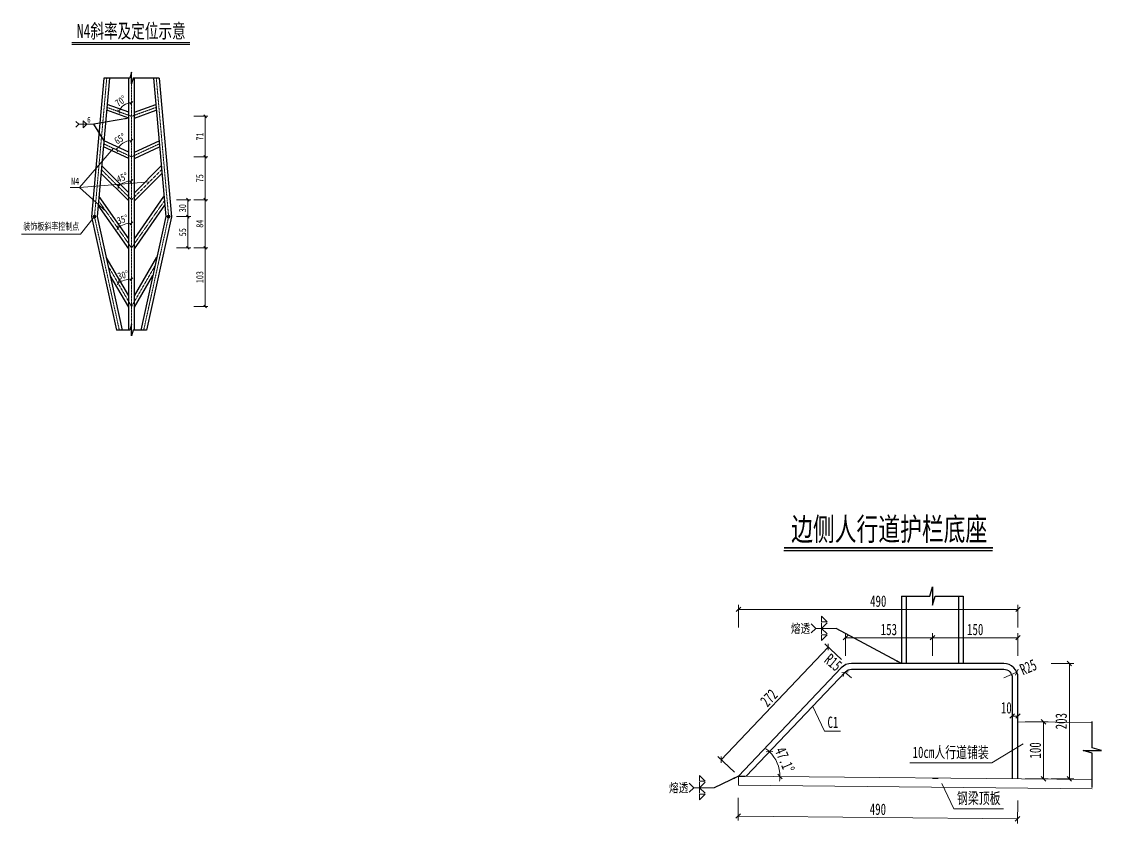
# Model space of a CAD drawing. Header units: millimetres. Extents: x -13368 to 383539, y -58537 to -26098.
# Drawn here: x 18110 to 20003, y -31403 to -29996 of the extents above; entities that cross this region are included whole.
import ezdxf
from ezdxf.enums import TextEntityAlignment as Align

# ---------------------------------------------------------------- set-up
doc = ezdxf.new("R2010")
doc.units = ezdxf.units.MM
doc.linetypes.add('DASHED', pattern=[0.75, 0.5, -0.25])
doc.layers.get('Defpoints').update_dxf_attribs({"color": 8})
for name, color, linetype, lineweight in [('Dim', 4, 'Continuous', 15), ('文字', 7, 'Continuous', 15), ('标注线及字体', 2, 'Continuous', 15), ('细实线', 4, 'Continuous', 15), ('虚线', 7, 'DASHED', 13), ('钢板粗线', 1, 'Continuous', 25), ('钢板细线', 6, 'Continuous', 15)]:
    doc.layers.add(name, color=color, linetype=linetype, lineweight=lineweight)
doc.layers.add('Text', color=8, linetype='Continuous')
doc.styles.add('111', font='', dxfattribs={"width": 0.7})
doc.styles.add('BM_Dim', font='', dxfattribs={"width": 0.85})
doc.styles.add('SMEDI', font='', dxfattribs={"width": 0.75})
doc.styles.get("Standard").update_dxf_attribs({"font": ''})
doc.styles.get('111').set_extended_font_data('仿宋_GB2312')
doc.styles.get('BM_Dim').set_extended_font_data('仿宋_GB2312')
doc.styles.get('SMEDI').set_extended_font_data('仿宋_GB2312')
doc.styles.get('Standard').set_extended_font_data('仿宋_GB2312')
doc.dimstyles.new('200', dxfattribs={"dimscale": 0, "dimtxt": 2.5, "dimasz": 1, "dimexe": 1, "dimexo": 1, "dimgap": 0.6, "dimtad": 1, "dimdec": 0, "dimdsep": 46, "dimtxsty": '111', "dimblk": 'OBLIQUE', "dimcen": 0, "dimclrd": 4, "dimclre": 4, "dimclrt": 4, "dimadec": 1, "dimazin": 2, "dimtfac": 1, "dimtdec": 0, "dimtix": 1, "dimtmove": 2, "dimatfit": 3, "dimfxl": 4, "dimfxlon": 1, "dimtolj": 1, "dimlwd": -1, "dimlwe": -1, "dimarcsym": 0})
doc.dimstyles.new('MSteel_1.0_1.0', dxfattribs={"dimtxt": 3, "dimasz": 1.2, "dimexe": 1, "dimexo": 1, "dimgap": 1, "dimtad": 3, "dimtoh": 1, "dimdec": 0, "dimzin": 0, "dimdsep": 46, "dimtxsty": 'Standard', "dimblk": 'ARCHTICK', "dimcen": 0.09, "dimclrd": 3, "dimclre": 3, "dimadec": 0, "dimazin": 0, "dimtfac": 1, "dimtdec": 4, "dimtofl": 0, "dimtmove": 0, "dimatfit": 3, "dimfxl": 1, "dimtolj": 1, "dimtzin": 0, "dimarcsym": 0})

# ---------------------------------------------------------------- blocks, each defined once
blk = doc.blocks.new('_Oblique')
at = {"color": 0, "linetype": 'ByBlock', "lineweight": -2}
blk.add_line((-0.5, -0.5), (0.5, 0.5), dxfattribs=at)
blk = doc.blocks.new('*D115')
at = {"layer": 'Defpoints', "color": 0, "transparency": 16777216}
for p in [(19854.9, -31137.2), (19831.9, -31147.1)]:
    blk.add_point(p, dxfattribs=at)
at = {"layer": '细实线', "color": 4, "transparency": 16777216}
for p, q in [((19854.9, -31137.2), (19831.9, -31147.1)), ((19831.9, -31147.1), (19854.9, -31137.2))]:
    blk.add_line(p, q, dxfattribs=at)
at = {"layer": '细实线', "color": 4, "transparency": 16777216, "xscale": 8, "yscale": 8, "zscale": 8, "rotation": 23.29352183684858}
blk.add_blockref('_Oblique', (19854.9, -31137.2), dxfattribs=at)
at = {"layer": '细实线', "color": 4, "transparency": 16777216, "insert": (19874.9, -31128.5), "char_height": 20, "attachment_point": 5, "rotation": 23.2935, "style": '111'}
blk.add_mtext('\\A1;R25', dxfattribs=at)
blk = doc.blocks.new('*D118')
at = {"layer": 'Defpoints', "color": 0, "transparency": 16777216}
for p in [(19516.5, -31176.5), (19436.6, -31301.1), (19366.9, -31319.6), (19380.6, -31319.8), (19791, -31323.9)]:
    blk.add_point(p, dxfattribs=at)
at = {"layer": '细实线', "color": 4, "transparency": 16777216}
for start, end in [(46.5014, 54.2653), (359.4263, 46.5014), (351.6624, 359.4263)]:
    blk.add_arc((19380.5, -31319.8), 59.1, start, end, dxfattribs=at)
at = {"layer": '细实线', "color": 4, "transparency": 16777216, "xscale": 8, "yscale": 8, "zscale": 8}
for p, rotation in [((19421.2, -31276.9), 316.5013952939466), ((19439.6, -31320.4), 89.426290839307)]:
    blk.add_blockref('_Oblique', p, dxfattribs=dict(at, rotation=rotation))
at = {"layer": '细实线', "color": 4, "transparency": 16777216, "insert": (19447.9, -31291.2), "char_height": 20, "attachment_point": 5, "rotation": 292.9638, "style": '111'}
blk.add_mtext('\\A1;47.1%%d', dxfattribs=at)
blk = doc.blocks.new('*D119')
at = {"layer": 'Defpoints', "color": 0, "transparency": 16777216}
for p in [(19706.9, -31076.8), (19554.4, -31122.1), (19706.9, -31122.1)]:
    blk.add_point(p, dxfattribs=at)
at = {"layer": '细实线', "color": 4, "transparency": 16777216}
for p, q in [((19554.4, -31108.8), (19554.4, -31068.8)), ((19554.4, -31076.8), (19706.9, -31076.8)), ((19706.9, -31108.8), (19706.9, -31068.8))]:
    blk.add_line(p, q, dxfattribs=at)
at = {"layer": '细实线', "color": 4, "transparency": 16777216, "xscale": 8, "yscale": 8, "zscale": 8, "rotation": 180}
blk.add_blockref('_Oblique', (19554.4, -31076.8), dxfattribs=at)
at = {"layer": '细实线', "color": 4, "transparency": 16777216, "xscale": 8, "yscale": 8, "zscale": 8}
blk.add_blockref('_Oblique', (19706.9, -31076.8), dxfattribs=at)
at = {"layer": '细实线', "color": 4, "transparency": 16777216, "insert": (19630.6, -31062.5), "char_height": 20, "attachment_point": 5, "style": '111'}
blk.add_mtext('\\A1;153', dxfattribs=at)
blk = doc.blocks.new('*D120')
at = {"layer": 'Defpoints', "color": 0, "transparency": 16777216}
for p in [(19554.4, -31122.1), (19336.6, -31290.9), (19366.9, -31319.6)]:
    blk.add_point(p, dxfattribs=at)
at = {"layer": '细实线', "color": 4, "transparency": 16777216}
for p, q in [((19524.1, -31093.3), (19336.6, -31290.9)), ((19547.3, -31115.3), (19518.3, -31087.8)), ((19359.8, -31312.9), (19330.8, -31285.4))]:
    blk.add_line(p, q, dxfattribs=at)
at = {"layer": '细实线', "color": 4, "transparency": 16777216, "xscale": 8, "yscale": 8, "zscale": 8}
for p, rotation in [((19524.1, -31093.3), 46.50139529394655), ((19336.6, -31290.9), 226.5013952939466)]:
    blk.add_blockref('_Oblique', p, dxfattribs=dict(at, rotation=rotation))
at = {"layer": '细实线', "color": 4, "transparency": 16777216, "insert": (19420.1, -31182.4), "char_height": 20, "attachment_point": 5, "rotation": 46.5014, "style": '111'}
blk.add_mtext('\\A1;272', dxfattribs=at)
blk = doc.blocks.new('*D121')
at = {"layer": 'Defpoints', "color": 0, "transparency": 16777216}
for p in [(19366.9, -31319.6), (19856.9, -31324.6), (19856.2, -31394.7)]:
    blk.add_point(p, dxfattribs=at)
at = {"layer": '细实线', "color": 4, "transparency": 16777216}
for p, q in [((19366.5, -31357.8), (19366.1, -31397.8)), ((19856.5, -31362.7), (19856.1, -31402.7)), ((19366.2, -31389.8), (19856.2, -31394.7))]:
    blk.add_line(p, q, dxfattribs=at)
at = {"layer": '细实线', "color": 4, "transparency": 16777216, "xscale": 8, "yscale": 8, "zscale": 8}
for p, rotation in [((19366.2, -31389.8), 179.4217718337213), ((19856.2, -31394.7), 359.4217718337213)]:
    blk.add_blockref('_Oblique', p, dxfattribs=dict(at, rotation=rotation))
at = {"layer": '细实线', "color": 4, "transparency": 16777216, "insert": (19611.3, -31377.9), "char_height": 20, "attachment_point": 5, "rotation": 359.4218, "style": '111'}
blk.add_mtext('\\A1;490', dxfattribs=at)
blk = doc.blocks.new('*D122')
at = {"layer": 'Defpoints', "color": 0, "transparency": 16777216}
for p in [(19798, -31122.1), (19856.9, -31324.6), (19947, -31324.6)]:
    blk.add_point(p, dxfattribs=at)
at = {"layer": '细实线', "color": 4, "transparency": 16777216}
for p, q in [((19915, -31122.1), (19955, -31122.1)), ((19947, -31122.1), (19947, -31324.6)), ((19915, -31324.6), (19955, -31324.6))]:
    blk.add_line(p, q, dxfattribs=at)
at = {"layer": '细实线', "color": 4, "transparency": 16777216, "xscale": 8, "yscale": 8, "zscale": 8}
for p, rotation in [((19947, -31122.1), 90), ((19947, -31324.6), 270)]:
    blk.add_blockref('_Oblique', p, dxfattribs=dict(at, rotation=rotation))
at = {"layer": '细实线', "color": 4, "transparency": 16777216, "insert": (19932.7, -31223.3), "char_height": 20, "attachment_point": 5, "rotation": 90, "style": '111'}
blk.add_mtext('\\A1;203', dxfattribs=at)
blk = doc.blocks.new('*D123')
at = {"layer": 'Defpoints', "color": 0, "transparency": 16777216}
for p in [(19856.9, -31224.6), (19901.7, -31224.6), (19856.9, -31324.6)]:
    blk.add_point(p, dxfattribs=at)
at = {"layer": '细实线', "color": 4, "transparency": 16777216}
for p, q in [((19869.7, -31224.6), (19909.7, -31224.6)), ((19901.7, -31324.6), (19901.7, -31224.6)), ((19869.7, -31324.6), (19909.7, -31324.6))]:
    blk.add_line(p, q, dxfattribs=at)
at = {"layer": '细实线', "color": 4, "transparency": 16777216, "xscale": 8, "yscale": 8, "zscale": 8}
for p, rotation in [((19901.7, -31224.6), 90), ((19901.7, -31324.6), 270)]:
    blk.add_blockref('_Oblique', p, dxfattribs=dict(at, rotation=rotation))
at = {"layer": '细实线', "color": 4, "transparency": 16777216, "insert": (19887.4, -31274.6), "char_height": 20, "attachment_point": 5, "rotation": 90, "style": '111'}
blk.add_mtext('\\A1;100', dxfattribs=at)
blk = doc.blocks.new('*D127')
at = {"layer": 'Defpoints', "color": 0, "transparency": 16777216}
for p in [(19856.9, -31027.1), (19366.9, -31319.6), (19856.9, -31320.3)]:
    blk.add_point(p, dxfattribs=at)
at = {"layer": '细实线', "color": 4, "transparency": 16777216}
for p, q in [((19366.9, -31059.1), (19366.9, -31019.1)), ((19366.9, -31027.1), (19856.9, -31027.1)), ((19856.9, -31059.1), (19856.9, -31019.1))]:
    blk.add_line(p, q, dxfattribs=at)
at = {"layer": '细实线', "color": 4, "transparency": 16777216, "xscale": 8, "yscale": 8, "zscale": 8, "rotation": 180}
blk.add_blockref('_Oblique', (19366.9, -31027.1), dxfattribs=at)
at = {"layer": '细实线', "color": 4, "transparency": 16777216, "xscale": 8, "yscale": 8, "zscale": 8}
blk.add_blockref('_Oblique', (19856.9, -31027.1), dxfattribs=at)
at = {"layer": '细实线', "color": 4, "transparency": 16777216, "insert": (19611.9, -31012.8), "char_height": 20, "attachment_point": 5, "style": '111'}
blk.add_mtext('\\A1;490', dxfattribs=at)
blk = doc.blocks.new('*D130')
at = {"layer": 'Defpoints', "color": 0, "transparency": 16777216}
for p in [(19846.9, -31199.2), (19856.9, -31199.2), (19856.9, -31214.3)]:
    blk.add_point(p, dxfattribs=at)
at = {"layer": '细实线', "color": 4, "transparency": 16777216}
for p, q in [((19846.9, -31207.2), (19846.9, -31222.3)), ((19846.9, -31214.3), (19856.9, -31214.3)), ((19856.9, -31207.2), (19856.9, -31222.3))]:
    blk.add_line(p, q, dxfattribs=at)
at = {"layer": '细实线', "color": 4, "transparency": 16777216, "xscale": 8, "yscale": 8, "zscale": 8, "rotation": 180}
blk.add_blockref('_Oblique', (19846.9, -31214.3), dxfattribs=at)
at = {"layer": '细实线', "color": 4, "transparency": 16777216, "xscale": 8, "yscale": 8, "zscale": 8}
blk.add_blockref('_Oblique', (19856.9, -31214.3), dxfattribs=at)
at = {"layer": '细实线', "color": 4, "transparency": 16777216, "insert": (19836.4, -31200), "char_height": 20, "attachment_point": 5, "style": '111'}
blk.add_mtext('\\A1;10', dxfattribs=at)
blk = doc.blocks.new('*D135')
at = {"layer": 'Defpoints', "color": 0, "transparency": 16777216}
for p in [(19553.6, -31137.5), (19565.1, -31147.1)]:
    blk.add_point(p, dxfattribs=at)
at = {"layer": '细实线', "color": 4, "transparency": 16777216}
for p, q in [((19553.6, -31137.5), (19565.1, -31147.1)), ((19565.1, -31147.1), (19553.6, -31137.5))]:
    blk.add_line(p, q, dxfattribs=at)
blk.add_arc((19565.1, -31147.1), 15, 136.5014, 171.2138, dxfattribs=at)
at = {"layer": '细实线', "color": 4, "transparency": 16777216, "xscale": 8, "yscale": 8, "zscale": 8, "rotation": 140.2817720411313}
blk.add_blockref('_Oblique', (19553.6, -31137.5), dxfattribs=at)
at = {"layer": '细实线', "color": 4, "transparency": 16777216, "insert": (19532.8, -31120.2), "char_height": 20, "attachment_point": 5, "rotation": 320.2818, "style": '111'}
blk.add_mtext('\\A1;R15', dxfattribs=at)
blk = doc.blocks.new('*D136')
at = {"layer": 'Defpoints', "color": 0, "transparency": 16777216}
for p in [(19706.9, -31076.8), (19706.9, -31122.1), (19856.9, -31160.7)]:
    blk.add_point(p, dxfattribs=at)
at = {"layer": '细实线', "color": 4, "transparency": 16777216}
for p, q in [((19706.9, -31108.8), (19706.9, -31068.8)), ((19856.9, -31076.8), (19706.9, -31076.8)), ((19856.9, -31108.8), (19856.9, -31068.8))]:
    blk.add_line(p, q, dxfattribs=at)
at = {"layer": '细实线', "color": 4, "transparency": 16777216, "xscale": 8, "yscale": 8, "zscale": 8, "rotation": 180}
blk.add_blockref('_Oblique', (19706.9, -31076.8), dxfattribs=at)
at = {"layer": '细实线', "color": 4, "transparency": 16777216, "xscale": 8, "yscale": 8, "zscale": 8}
blk.add_blockref('_Oblique', (19856.9, -31076.8), dxfattribs=at)
at = {"layer": '细实线', "color": 4, "transparency": 16777216, "insert": (19781.9, -31062.5), "char_height": 20, "attachment_point": 5, "style": '111'}
blk.add_mtext('\\A1;150', dxfattribs=at)
blk = doc.blocks.new('22')
at = {"layer": '细实线'}
blk.add_hatch(color=256, dxfattribs=at).paths.add_polyline_path([(5, 0, 1), (-5, 0, 1)])
blk.add_circle((0, 0), 5.04, dxfattribs=at)
blk = doc.blocks.new('*D237')
at = {"layer": 'Defpoints', "color": 0, "transparency": 16777216}
for p in [(18302.7, -30161.9), (18302.7, -30233), (18431.7, -30233)]:
    blk.add_point(p, dxfattribs=at)
at = {"layer": '细实线', "color": 4, "transparency": 16777216}
for p, q in [((18411.7, -30161.9), (18436.7, -30161.9)), ((18431.7, -30161.9), (18431.7, -30233)), ((18411.7, -30233), (18436.7, -30233))]:
    blk.add_line(p, q, dxfattribs=at)
at = {"layer": '细实线', "color": 4, "transparency": 16777216, "xscale": 5.000000000000001, "yscale": 5.000000000000001, "zscale": 5.000000000000001}
for p, rotation in [((18431.7, -30161.9), 90), ((18431.7, -30233), 270)]:
    blk.add_blockref('_Oblique', p, dxfattribs=dict(at, rotation=rotation))
at = {"layer": '细实线', "color": 4, "transparency": 16777216, "insert": (18422.4, -30197.4), "char_height": 12.5, "attachment_point": 5, "rotation": 90, "style": '111'}
blk.add_mtext('\\A1;71', dxfattribs=at)
blk = doc.blocks.new('*D232')
at = {"layer": 'Defpoints', "color": 0, "transparency": 16777216}
for p in [(18302.7, -30233), (18302.7, -30308.3), (18431.7, -30308.3)]:
    blk.add_point(p, dxfattribs=at)
at = {"layer": '细实线', "color": 4, "transparency": 16777216}
for p, q in [((18411.7, -30233), (18436.7, -30233)), ((18431.7, -30233), (18431.7, -30308.3)), ((18411.7, -30308.3), (18436.7, -30308.3))]:
    blk.add_line(p, q, dxfattribs=at)
at = {"layer": '细实线', "color": 4, "transparency": 16777216, "xscale": 5.000000000000001, "yscale": 5.000000000000001, "zscale": 5.000000000000001}
for p, rotation in [((18431.7, -30233), 90), ((18431.7, -30308.3), 270)]:
    blk.add_blockref('_Oblique', p, dxfattribs=dict(at, rotation=rotation))
at = {"layer": '细实线', "color": 4, "transparency": 16777216, "insert": (18422.4, -30270.6), "char_height": 12.5, "attachment_point": 5, "rotation": 90, "style": '111'}
blk.add_mtext('\\A1;75', dxfattribs=at)
blk = doc.blocks.new('*D233')
at = {"layer": 'Defpoints', "color": 0, "transparency": 16777216}
for p in [(18302.7, -30308.3), (18367.7, -30338), (18401.4, -30338)]:
    blk.add_point(p, dxfattribs=at)
at = {"layer": '细实线', "color": 4, "transparency": 16777216}
for p, q in [((18381.4, -30308.3), (18406.4, -30308.3)), ((18401.4, -30308.3), (18401.4, -30338)), ((18381.4, -30338), (18406.4, -30338))]:
    blk.add_line(p, q, dxfattribs=at)
at = {"layer": '细实线', "color": 4, "transparency": 16777216, "xscale": 5.000000000000001, "yscale": 5.000000000000001, "zscale": 5.000000000000001}
for p, rotation in [((18401.4, -30308.3), 90), ((18401.4, -30338), 270)]:
    blk.add_blockref('_Oblique', p, dxfattribs=dict(at, rotation=rotation))
at = {"layer": '细实线', "color": 4, "transparency": 16777216, "insert": (18392.2, -30323.1), "char_height": 12.5, "attachment_point": 5, "rotation": 90, "style": '111'}
blk.add_mtext('\\A1;30', dxfattribs=at)
blk = doc.blocks.new('*D234')
at = {"layer": 'Defpoints', "color": 0, "transparency": 16777216}
for p in [(18302.7, -30392.6), (18302.7, -30495.6), (18431.7, -30495.6)]:
    blk.add_point(p, dxfattribs=at)
at = {"layer": '细实线', "color": 4, "transparency": 16777216}
for p, q in [((18411.7, -30392.6), (18436.7, -30392.6)), ((18431.7, -30392.6), (18431.7, -30495.6)), ((18411.7, -30495.6), (18436.7, -30495.6))]:
    blk.add_line(p, q, dxfattribs=at)
at = {"layer": '细实线', "color": 4, "transparency": 16777216, "xscale": 5.000000000000001, "yscale": 5.000000000000001, "zscale": 5.000000000000001}
for p, rotation in [((18431.7, -30392.6), 90), ((18431.7, -30495.6), 270)]:
    blk.add_blockref('_Oblique', p, dxfattribs=dict(at, rotation=rotation))
at = {"layer": '细实线', "color": 4, "transparency": 16777216, "insert": (18422.4, -30444.1), "char_height": 12.5, "attachment_point": 5, "rotation": 90, "style": '111'}
blk.add_mtext('\\A1;103', dxfattribs=at)
blk = doc.blocks.new('*D235')
at = {"layer": 'Defpoints', "color": 0, "transparency": 16777216}
for p in [(18367.7, -30338), (18302.7, -30392.6), (18401.4, -30392.6)]:
    blk.add_point(p, dxfattribs=at)
at = {"layer": '细实线', "color": 4, "transparency": 16777216}
for p, q in [((18381.4, -30338), (18406.4, -30338)), ((18401.4, -30338), (18401.4, -30392.6)), ((18381.4, -30392.6), (18406.4, -30392.6))]:
    blk.add_line(p, q, dxfattribs=at)
at = {"layer": '细实线', "color": 4, "transparency": 16777216, "xscale": 5.000000000000001, "yscale": 5.000000000000001, "zscale": 5.000000000000001}
for p, rotation in [((18401.4, -30338), 90), ((18401.4, -30392.6), 270)]:
    blk.add_blockref('_Oblique', p, dxfattribs=dict(at, rotation=rotation))
at = {"layer": '细实线', "color": 4, "transparency": 16777216, "insert": (18392.2, -30365.3), "char_height": 12.5, "attachment_point": 5, "rotation": 90, "style": '111'}
blk.add_mtext('\\A1;55', dxfattribs=at)
blk = doc.blocks.new('*D236')
at = {"layer": 'Defpoints', "color": 0, "transparency": 16777216}
for p in [(18302.7, -30308.3), (18302.7, -30392.6), (18431.7, -30392.6)]:
    blk.add_point(p, dxfattribs=at)
at = {"layer": '细实线', "color": 4, "transparency": 16777216}
for p, q in [((18411.7, -30308.3), (18436.7, -30308.3)), ((18431.7, -30308.3), (18431.7, -30392.6)), ((18411.7, -30392.6), (18436.7, -30392.6))]:
    blk.add_line(p, q, dxfattribs=at)
at = {"layer": '细实线', "color": 4, "transparency": 16777216, "xscale": 5.000000000000001, "yscale": 5.000000000000001, "zscale": 5.000000000000001}
for p, rotation in [((18431.7, -30308.3), 90), ((18431.7, -30392.6), 270)]:
    blk.add_blockref('_Oblique', p, dxfattribs=dict(at, rotation=rotation))
at = {"layer": '细实线', "color": 4, "transparency": 16777216, "insert": (18422.4, -30350.4), "char_height": 12.5, "attachment_point": 5, "rotation": 90, "style": '111'}
blk.add_mtext('\\A1;84', dxfattribs=at)
blk = doc.blocks.new('*D238')
at = {"layer": 'Defpoints', "color": 0, "transparency": 16777216}
for p in [(18302.7, -30084.7), (18293.3, -30140.2), (18259.7, -30146.3), (18302.7, -30161.9), (18302.7, -30547.1)]:
    blk.add_point(p, dxfattribs=at)
at = {"layer": '细实线', "color": 4, "transparency": 16777216}
blk.add_arc((18302.7, -30161.9), 23.7, 90, 160, dxfattribs=at)
at = {"layer": '细实线', "color": 4, "transparency": 16777216, "xscale": 5.000000000000001, "yscale": 5.000000000000001, "zscale": 5.000000000000001}
blk.add_blockref('_Oblique', (18302.7, -30138.3), dxfattribs=at)
at = {"layer": '细实线', "color": 4, "transparency": 16777216, "xscale": 5.000000000000001, "yscale": 5.000000000000001, "zscale": 5.000000000000001, "rotation": 249.9999999995918}
blk.add_blockref('_Oblique', (18280.4, -30153.8), dxfattribs=at)
at = {"layer": '细实线', "color": 4, "transparency": 16777216, "insert": (18283.8, -30135), "char_height": 12.5, "attachment_point": 5, "rotation": 35, "style": '111'}
blk.add_mtext('\\A1;70°', dxfattribs=at)
blk = doc.blocks.new('*D239')
at = {"layer": 'Defpoints', "color": 0, "transparency": 16777216}
for p in [(18302.7, -30084.7), (18254, -30210.3), (18292.2, -30206.5), (18302.7, -30233), (18302.7, -30547.1)]:
    blk.add_point(p, dxfattribs=at)
at = {"layer": '细实线', "color": 4, "transparency": 16777216}
blk.add_arc((18302.7, -30233), 28.4, 90, 155, dxfattribs=at)
at = {"layer": '细实线', "color": 4, "transparency": 16777216, "xscale": 5.000000000000001, "yscale": 5.000000000000001, "zscale": 5.000000000000001}
blk.add_blockref('_Oblique', (18302.7, -30204.5), dxfattribs=at)
at = {"layer": '细实线', "color": 4, "transparency": 16777216, "xscale": 5.000000000000001, "yscale": 5.000000000000001, "zscale": 5.000000000000001, "rotation": 245.0000000003038}
blk.add_blockref('_Oblique', (18276.9, -30220.9), dxfattribs=at)
at = {"layer": '细实线', "color": 4, "transparency": 16777216, "insert": (18282.4, -30201.2), "char_height": 12.5, "attachment_point": 5, "rotation": 32.5, "style": '111'}
blk.add_mtext('\\A1;65°', dxfattribs=at)
blk = doc.blocks.new('*D240')
at = {"layer": 'Defpoints', "color": 0, "transparency": 16777216}
for p in [(18302.7, -30084.7), (18250, -30255.6), (18294.1, -30276.4), (18302.7, -30308.3), (18302.7, -30547.1)]:
    blk.add_point(p, dxfattribs=at)
at = {"layer": '细实线', "color": 4, "transparency": 16777216}
blk.add_arc((18302.7, -30308.3), 33, 90, 135, dxfattribs=at)
at = {"layer": '细实线', "color": 4, "transparency": 16777216, "xscale": 5.000000000000001, "yscale": 5.000000000000001, "zscale": 5.000000000000001}
blk.add_blockref('_Oblique', (18302.7, -30275.3), dxfattribs=at)
at = {"layer": '细实线', "color": 4, "transparency": 16777216, "xscale": 5.000000000000001, "yscale": 5.000000000000001, "zscale": 5.000000000000001, "rotation": 224.9999999996508}
blk.add_blockref('_Oblique', (18279.3, -30285), dxfattribs=at)
at = {"layer": '细实线', "color": 4, "transparency": 16777216, "insert": (18286.5, -30269.3), "char_height": 12.5, "attachment_point": 5, "rotation": 22.5, "style": '111'}
blk.add_mtext('\\A1;45°', dxfattribs=at)
blk = doc.blocks.new('*D241')
at = {"layer": 'Defpoints', "color": 0, "transparency": 16777216}
for p in [(18302.7, -30084.7), (18245.1, -30310.4), (18294, -30350.5), (18302.7, -30392.6), (18302.7, -30547.1)]:
    blk.add_point(p, dxfattribs=at)
at = {"layer": '细实线', "color": 4, "transparency": 16777216}
blk.add_arc((18302.7, -30392.6), 43, 90, 125, dxfattribs=at)
at = {"layer": '细实线', "color": 4, "transparency": 16777216, "xscale": 5.000000000000001, "yscale": 5.000000000000001, "zscale": 5.000000000000001}
for p, rotation in [((18302.7, -30349.6), 359.9999999999997), ((18278, -30357.4), 215.0000000003853)]:
    blk.add_blockref('_Oblique', p, dxfattribs=dict(at, rotation=rotation))
at = {"layer": '细实线', "color": 4, "transparency": 16777216, "insert": (18287, -30342.8), "char_height": 12.5, "attachment_point": 5, "rotation": 17.5, "style": '111'}
blk.add_mtext('\\A1;35°', dxfattribs=at)
blk = doc.blocks.new('*D242')
at = {"layer": 'Defpoints', "color": 0, "transparency": 16777216}
for p in [(18302.7, -30084.7), (18261.8, -30424.9), (18294.4, -30448.5), (18302.7, -30495.6), (18302.7, -30547.1)]:
    blk.add_point(p, dxfattribs=at)
at = {"layer": '细实线', "color": 4, "transparency": 16777216}
blk.add_arc((18302.7, -30495.6), 47.8, 90, 120, dxfattribs=at)
at = {"layer": '细实线', "color": 4, "transparency": 16777216, "xscale": 5.000000000000001, "yscale": 5.000000000000001, "zscale": 5.000000000000001}
for p, rotation in [((18278.8, -30454.2), 210.0000000008724), ((18302.7, -30447.8), 359.9999999999999)]:
    blk.add_blockref('_Oblique', p, dxfattribs=dict(at, rotation=rotation))
at = {"layer": '细实线', "color": 4, "transparency": 16777216, "insert": (18287.9, -30440.5), "char_height": 12.5, "attachment_point": 5, "rotation": 15, "style": '111'}
blk.add_mtext('\\A1;30°', dxfattribs=at)
blk = doc.blocks.new('_ArchTick')
at = {"color": 0, "linetype": 'ByBlock', "const_width": 0.15}
blk.add_lwpolyline([(-0.5, -0.5), (0.5, 0.5)], dxfattribs=at)
blk = doc.blocks.new('角焊缝1')
at = {"layer": 'Dim', "color": 8}
blk.add_line((-3101.17, 370.22), (-3106.48, 370.22), dxfattribs=at)
blk.add_lwpolyline([(-3107.48, 369.22), (-3106.48, 370.22), (-3107.48, 371.22)], dxfattribs=at)
blk.add_lwpolyline([(-3104.91, 371.45), (-3104.91, 368.99), (-3103.68, 370.22)], close=True, dxfattribs=at)
blk = doc.blocks.new('全融透2')
at = {"layer": 'Dim', "color": 8}
blk.add_line((0, 0), (-4.48, 0), dxfattribs=at)
for points in [[(-3.23, 2.65), (-3.23, 1.41), (-2, 1.41)], [(-3.23, -2.65), (-3.23, -1.41), (-2, -1.41)]]:
    blk.add_lwpolyline(points, close=True, dxfattribs=at)
for points in [[(-5.48, 1), (-4.48, 0), (-5.48, -1)], [(-2, 1.21), (-3.23, 0), (-3.23, 1.21)], [(-2, -1.21), (-3.23, 0), (-3.23, -1.21)]]:
    blk.add_lwpolyline(points, dxfattribs=at)
at = {"layer": 'Text', "color": 8, "style": 'SMEDI', "width": 0.75}
blk.add_text('熔透', height=2, dxfattribs=at).set_placement((-9.92, 0), align=Align.MIDDLE_LEFT)

msp = doc.modelspace()

# ---------------------------------------------------------------- linework, layer by layer
at = {"color": 4}
for p, q in [((18197.8, -30035.6), (18405, -30035.6)), ((19446.5, -30924), (19812.1, -30924))]:
    msp.add_line(p, q, dxfattribs=at)
at = {"color": 6}
for points, const_width in [([(18197.8, -30032.6), (18405, -30032.6)], 1.8), ([(19446.6, -30919.2), (19812.9, -30919.2)], 2.88)]:
    msp.add_lwpolyline(points, dxfattribs=dict(at, const_width=const_width))
at = {"color": 4}
for points in [[(18351.1, -30094.7), (18305.7, -30094.7), (18302.7, -30104.7), (18302.7, -30084.7), (18299.7, -30094.7), (18295.7, -30094.7), (18254.2, -30094.7)], [(18329.2, -30537.1), (18305.7, -30537.1), (18302.7, -30547.1), (18302.7, -30527.1), (18299.7, -30537.1), (18295.7, -30537.1), (18276.2, -30537.1)], [(19652.9, -31003.8), (19702.1, -31003.8), (19706.9, -30987.8), (19706.9, -31019.8), (19711.7, -31003.8), (19718.1, -31003.8), (19760.9, -31003.8)], [(19987.2, -31339.9), (19987.2, -31279.7), (19971.2, -31274.9), (20003.2, -31274.9), (19987.2, -31270.1), (19987.2, -31263.7), (19987.2, -31223.9)]]:
    msp.add_lwpolyline(points, dxfattribs=at)
at = {"layer": '细实线'}
for p, q in [((18211.6, -30286.6), (18270.9, -30218.1)), ((18211.6, -30286.6), (18195.3, -30286.6)), ((18211.6, -30286.6), (18334.3, -30276.7)), ((18211.6, -30286.6), (18258.1, -30328.9)), ((18213.2, -30368.5), (18237.7, -30338)), ((18213.2, -30368.5), (18109.9, -30368.5)), ((19660.9, -31122.1), (19752.9, -31122.1)), ((19517.7, -31241.1), (19496.9, -31196.3)), ((19517.7, -31241.1), (19545.7, -31241.1)), ((19810.9, -31296.6), (19865.8, -31263.2)), ((19667.3, -31296.6), (19810.9, -31296.6)), ((19744.2, -31377.2), (19723.3, -31332.4)), ((19744.2, -31377.2), (19831.8, -31377.2))]:
    msp.add_line(p, q, dxfattribs=at)
at = {"layer": '虚线', "color": 8}
for p, q in [((18302.7, -30547.1), (18302.7, -30084.7)), ((18302.7, -30161.9), (18259.7, -30146.3)), ((18302.7, -30161.9), (18345.7, -30146.3)), ((18302.7, -30233), (18254, -30210.3)), ((18302.7, -30233), (18351.3, -30210.3)), ((18302.7, -30308.3), (18250, -30255.6)), ((18302.7, -30308.3), (18355.4, -30255.6)), ((18302.7, -30392.6), (18245.1, -30310.4)), ((18302.7, -30392.6), (18360.2, -30310.4)), ((18302.7, -30495.6), (18261.8, -30424.9)), ((18302.7, -30495.6), (18343.5, -30424.9))]:
    msp.add_line(p, q, dxfattribs=at)
for points in [[(18259.2, -30094.7), (18237.7, -30338), (18281.3, -30537.1)], [(18346.1, -30094.7), (18367.7, -30338), (18324, -30537.1)]]:
    msp.add_lwpolyline(points, dxfattribs=at)
at = {"layer": '钢板粗线'}
for p, q in [((18297.7, -30537.1), (18297.7, -30094.7)), ((18307.7, -30537.1), (18307.7, -30094.7)), ((18297.7, -30165.4), (18259.2, -30151.4)), ((18297.7, -30154.8), (18260.1, -30141.1)), ((18307.7, -30154.8), (18345.2, -30141.1)), ((18307.7, -30165.4), (18346.1, -30151.4)), ((18297.7, -30236.1), (18253.5, -30215.6)), ((18297.7, -30225.1), (18254.5, -30205)), ((18307.7, -30225.1), (18350.9, -30205)), ((18307.7, -30236.1), (18351.8, -30215.6)), ((18297.7, -30296.2), (18250.6, -30249.1)), ((18307.7, -30296.2), (18354.8, -30249.1)), ((18297.7, -30310.4), (18249.4, -30262.1)), ((18307.7, -30310.4), (18355.9, -30262.1)), ((18297.7, -30376.7), (18245.8, -30302.7)), ((18307.7, -30376.7), (18359.5, -30302.7)), ((18297.7, -30394.2), (18244.4, -30318.1)), ((18307.7, -30394.2), (18360.9, -30318.1)), ((18297.7, -30477), (18258.3, -30408.8)), ((18307.7, -30477), (18347, -30408.8)), ((18297.7, -30497), (18265.4, -30441)), ((18307.7, -30497), (18340, -30441)), ((19652.9, -31003.8), (19652.9, -31122.1)), ((19660.9, -31003.8), (19660.9, -31122.1)), ((19752.9, -31003.8), (19752.9, -31122.1)), ((19760.9, -31003.8), (19760.9, -31122.1)), ((19366.9, -31319.6), (19378.3, -31319.8)), ((19707, -31323.1), (19717, -31323.2))]:
    msp.add_line(p, q, dxfattribs=at)
for points in [[(18254.2, -30094.7), (18232.6, -30338.3), (18276.2, -30537.1)], [(18264.3, -30094.7), (18242.7, -30337.6), (18286.4, -30537.1)], [(18341.1, -30094.7), (18362.6, -30337.6), (18318.9, -30537.1)], [(18351.1, -30094.7), (18372.7, -30338.3), (18329.2, -30537.1)]]:
    msp.add_lwpolyline(points, dxfattribs=at)
for points in [[(19856.9, -31324.6), (19856.9, -31147.1, 0.414214), (19831.9, -31122.1), (19565.1, -31122.1, 0.205732), (19547, -31129.8), (19366.9, -31319.6)], [(19380.5, -31319.8), (19554.3, -31136.7, -0.205732), (19565.1, -31132.1), (19831.9, -31132.1, -0.414214), (19846.9, -31147.1), (19846.9, -31324.5)]]:
    msp.add_lwpolyline(points, format="xyb", dxfattribs=at)
at = {"layer": '钢板细线'}
msp.add_line((19366.9, -31319.6), (19366.9, -31335.6), dxfattribs=at)
for points in [[(19856.9, -31224.6), (19987.2, -31225.9)], [(19366.9, -31319.6), (19987.2, -31325.9)], [(19366.9, -31335.6), (19987.2, -31341.9)]]:
    msp.add_lwpolyline(points, dxfattribs=at)

# ---------------------------------------------------------------- block references
at = {"layer": '细实线'}
for name, p, xscale, yscale, zscale in [('角焊缝1', (33742.5, -32027), 5, 5, 5), ('22', (18237.7, -30337.9), 0.5, 0.5, 0.5), ('22', (18367.7, -30338), 0.5, 0.5, 0.5), ('全融透2', (19538.3, -31060.5), 7.999999999999931, 7.999999999999931, 7.999999999999931), ('全融透2', (19324.5, -31340.1), 7.999999999999931, 7.999999999999931, 7.999999999999931)]:
    msp.add_blockref(name, p, dxfattribs=dict(at, xscale=xscale, yscale=yscale, zscale=zscale))

# ---------------------------------------------------------------- texts
at = {"layer": 'Text', "color": 8, "style": 'SMEDI', "width": 0.75}
msp.add_text('6', height=10, dxfattribs=at).set_placement((18224.9, -30167.8), align=Align.MIDDLE_LEFT)
at = {"layer": '文字', "style": 'BM_Dim', "width": 0.7}
for s, height, p in [('N4', 12.5, (18203.8, -30285.8)), ('装饰板斜率控制点', 12.5, (18162.1, -30365)), ('C1', 20, (19532.4, -31241.2)), ('10cm人行道铺装', 20, (19738.9, -31293.9)), ('钢梁顶板', 20, (19788.2, -31374.5))]:
    msp.add_text(s, height=height, dxfattribs=at).set_placement(p, align=Align.BOTTOM_CENTER)
at = {"layer": '标注线及字体', "color": 0, "style": '111', "width": 0.7}
for s, height, p in [('N4斜率及定位示意', 25, (18302.2, -30011.6)), ('边侧人行道护栏底座', 40, (19631.1, -30885.5))]:
    msp.add_text(s, height=height, dxfattribs=at).set_placement(p, align=Align.MIDDLE)

# ---------------------------------------------------------------- dimensions: what is measured, and where the dimension line sits
at = {"layer": '细实线'}
for base, line1, line2, override, picture, middle in [((18294, -30350.5), ((18302.7, -30547.1), (18302.7, -30084.7)), ((18302.7, -30392.6), (18245.1, -30310.4)), {"dimscale": 5}, '*D241', (18287, -30342.8)), ((18294.1, -30276.4), ((18302.7, -30547.1), (18302.7, -30084.7)), ((18302.7, -30308.3), (18250, -30255.6)), {"dimscale": 5}, '*D240', (18286.5, -30269.3)), ((18292.2, -30206.5), ((18302.7, -30547.1), (18302.7, -30084.7)), ((18302.7, -30233), (18254, -30210.3)), {"dimscale": 5}, '*D239', (18282.4, -30201.2)), ((18293.2927, -30140.1931), ((18302.67, -30547.1153), (18302.67, -30084.7101)), ((18302.67, -30161.9321), (18259.6806, -30146.2853)), {"dimscale": 5}, '*D238', (18283.7849, -30134.9613)), ((18294.4, -30448.5), ((18302.7, -30547.1), (18302.7, -30084.7)), ((18302.7, -30495.6), (18261.8, -30424.9)), {"dimscale": 5}, '*D242', (18287.9, -30440.5)), ((19436.6, -31301.1), ((19380.6, -31319.8), (19516.5, -31176.5)), ((19366.9, -31319.6), (19791, -31323.9)), {"dimscale": 8, "dimblk": 'Oblique'}, '*D118', (19447.9, -31291.2))]:
    dim = msp.add_angular_dim_2l(base=base, line1=line1, line2=line2, dimstyle='200', override=override, dxfattribs=at)
    dim.commit()
    dim.dimension.update_dxf_attribs({"geometry": picture, "text_midpoint": middle})
for base, p1, p2, angle, override, picture, middle in [((18431.7, -30233), (18302.7, -30161.9), (18302.7, -30233), 90, {"dimscale": 5}, '*D237', (18422.4, -30197.4)), ((18431.7, -30308.3), (18302.7, -30233), (18302.7, -30308.3), 90, {"dimscale": 5}, '*D232', (18422.4, -30270.6)), ((18401.4, -30338), (18302.7, -30308.3), (18367.7, -30338), 90, {"dimscale": 5}, '*D233', (18392.2, -30323.1)), ((18431.7, -30392.6), (18302.7, -30308.3), (18302.7, -30392.6), 90, {"dimscale": 5}, '*D236', (18422.4, -30350.4)), ((18401.4, -30392.6), (18367.7, -30338), (18302.7, -30392.6), 90, {"dimscale": 5}, '*D235', (18392.2, -30365.3)), ((18431.7, -30495.6), (18302.7, -30392.6), (18302.7, -30495.6), 90, {"dimscale": 5}, '*D234', (18422.4, -30444.1)), ((19706.9, -31076.8), (19856.9, -31160.7), (19706.9, -31122.1), 180, {"dimscale": 8, "dimblk": 'Oblique'}, '*D136', (19781.9, -31062.5)), ((19947.0348291, -31324.5563165), (19798.0290428, -31122.0563165), (19856.8925773, -31324.5563165), 90, {"dimscale": 8, "dimblk": 'Oblique'}, '*D122', (19932.7213156, -31223.3063165)), ((19901.7, -31224.6), (19856.9, -31324.6), (19856.9, -31224.6), 90, {"dimscale": 8, "dimblk": 'Oblique'}, '*D123', (19887.4, -31274.6))]:
    dim = msp.add_linear_dim(base=base, p1=p1, p2=p2, angle=angle, dimstyle='200', override=override, dxfattribs=at)
    dim.commit()
    dim.dimension.update_dxf_attribs({"geometry": picture, "text_midpoint": middle})
for base, p1, p2, picture, middle in [((19856.9, -31027.1), (19366.9, -31319.6), (19856.9, -31320.3), '*D127', (19611.9, -31012.8)), ((19706.8925773, -31076.8355947), (19554.3925773, -31122.0563165), (19706.8925773, -31122.0563165), '*D119', (19630.6425773, -31062.5220812))]:
    dim = msp.add_linear_dim(base=base, p1=p1, p2=p2, dimstyle='200', override={"dimscale": 8, "dimblk": 'Oblique'}, dxfattribs=at)
    dim.commit()
    dim.dimension.update_dxf_attribs({"geometry": picture, "text_midpoint": middle})
for p1, p2, distance, picture, middle in [((19554.4, -31122.1), (19366.9, -31319.6), -41.8, '*D120', (19420.1, -31182.4)), ((19366.9, -31319.6), (19856.9, -31324.6), -70.2, '*D121', (19611.3, -31377.9))]:
    dim = msp.add_aligned_dim(p1=p1, p2=p2, distance=distance, dimstyle='200', override={"dimscale": 8, "dimblk": 'Oblique'}, dxfattribs=at)
    dim.commit()
    dim.dimension.update_dxf_attribs({"geometry": picture, "text_midpoint": middle})
for center, mpoint, picture, middle in [((19565.1, -31147.1), (19553.6, -31137.5), '*D135', (19532.8, -31120.2)), ((19831.9, -31147.1), (19854.9, -31137.2), '*D115', (19874.9, -31128.5))]:
    dim = msp.add_radius_dim(center=center, mpoint=mpoint, dimstyle='200', override={"dimscale": 8, "dimblk": 'Oblique'}, dxfattribs=at)
    dim.commit()
    dim.dimension.update_dxf_attribs({"geometry": picture, "text_midpoint": middle, "dimtype": 164})
dim = msp.add_linear_dim(base=(19856.9, -31214.3), p1=(19846.9, -31199.2), p2=(19856.9, -31199.2), dimstyle='200', override={"dimscale": 8, "dimblk": 'Oblique'}, dxfattribs=at)
dim.commit()
dim.dimension.update_dxf_attribs({"geometry": '*D130', "text_midpoint": (19836.4, -31200), "dimtype": 160})

# ---------------------------------------------------------------- leaders
at = {"layer": 'Dim'}
for points, override in [([(18297.7, -30165.4), (18236.6, -30175.9)], {"dimscale": 5, "dimclrd": 8}), ([(18254.5, -30205), (18236.6, -30175.9)], {"dimscale": 5, "dimclrd": 8}), ([(19652.9, -31122.1), (19538.3, -31060.5)], {"dimscale": 8, "dimclrd": 8}), ([(19366.9, -31319.6), (19324.5, -31340.1)], {"dimscale": 8, "dimclrd": 8})]:
    msp.add_leader(points, dimstyle='MSteel_1.0_1.0', override=override, dxfattribs=at)

doc.saveas('drawing.dxf')
